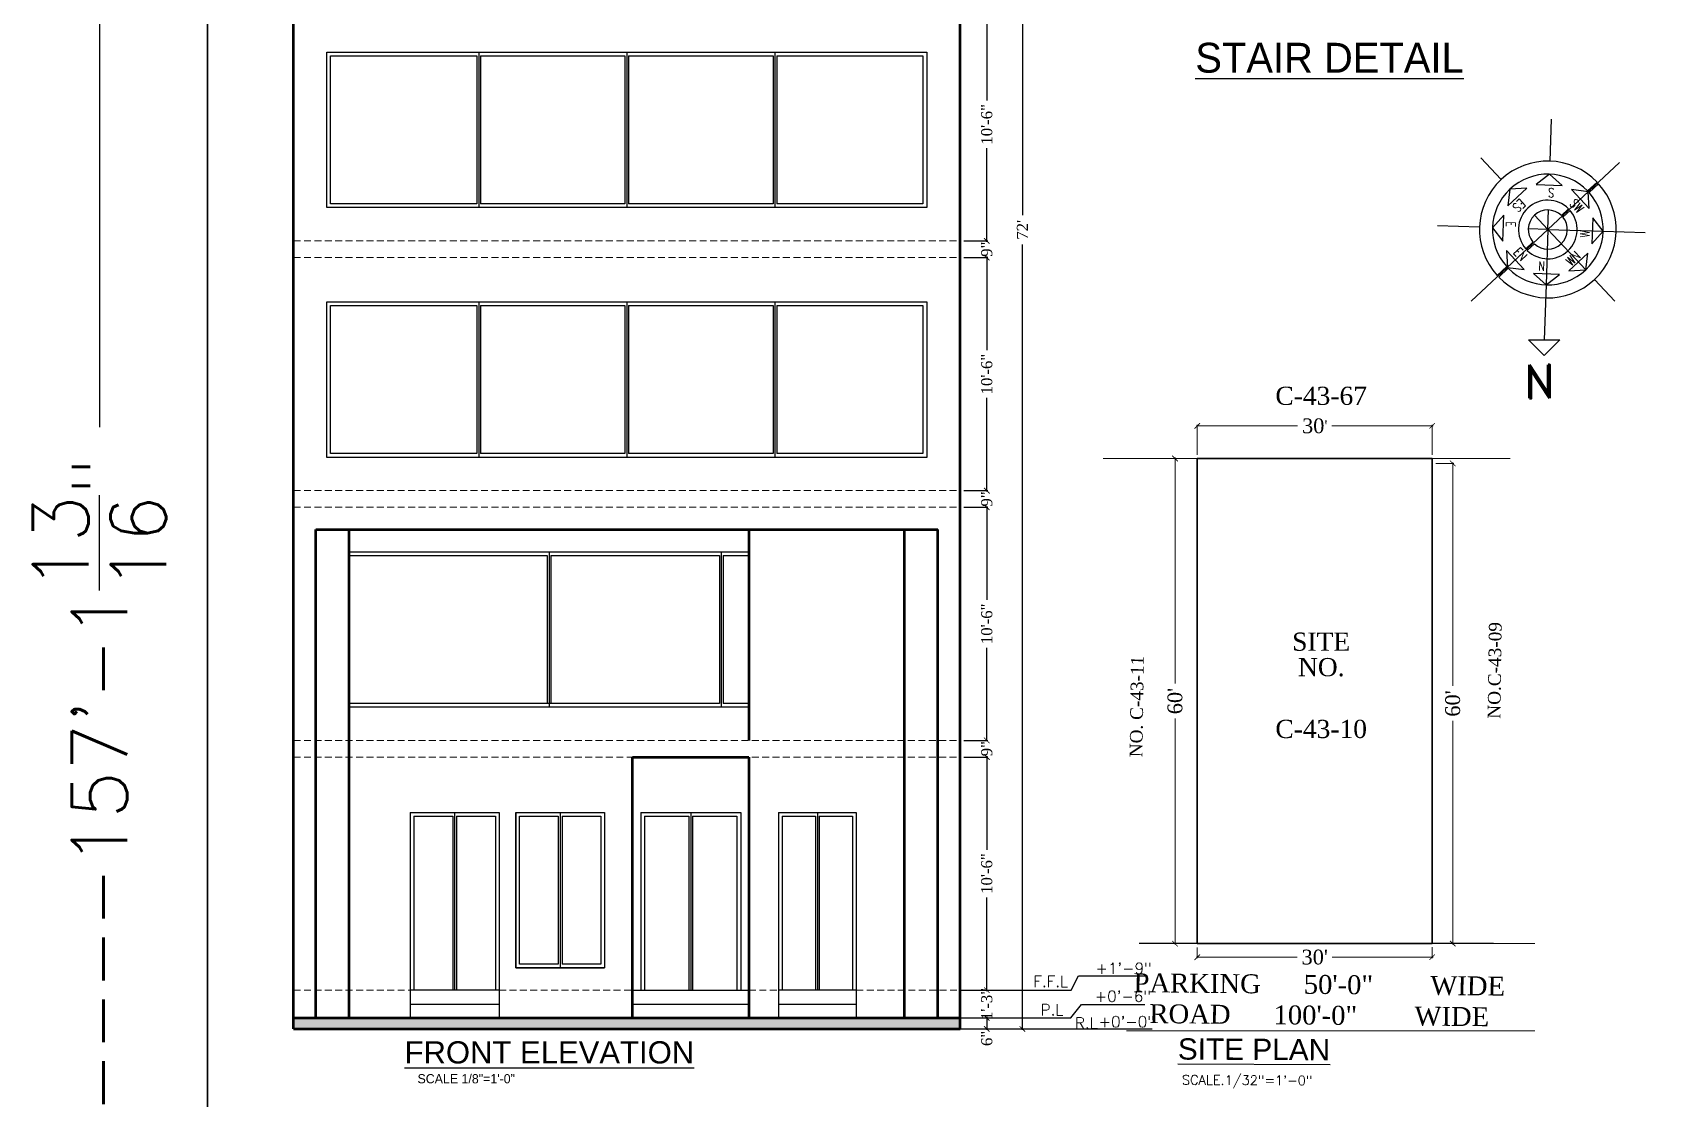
# Model space of a CAD drawing. Header units: inches. Extents: x 137014 to 144844, y -150241 to -148176.
# Drawn here: x 142011 to 142898, y -149339 to -148763 of the extents above; entities that cross this region are included whole.
import ezdxf
from ezdxf.enums import TextEntityAlignment as Align

# ---------------------------------------------------------------- set-up
doc = ezdxf.new("R2010")
doc.units = ezdxf.units.IN
doc.header["$LTSCALE"] = 15
doc.header["$MEASUREMENT"] = 0
doc.header["$PDMODE"] = 2
doc.linetypes.add('HIDDEN', pattern=[0.375, 0.25, -0.125])
doc.layers.get('0').update_dxf_attribs({"linetype": 'CONTINUOUS'})
doc.layers.get('Defpoints').update_dxf_attribs({"linetype": 'CONTINUOUS'})
for name, color, linetype in [('DIM', 255, 'CONTINUOUS'), ('DIM2', 8, 'CONTINUOUS'), ('dimenion', 8, 'CONTINUOUS'), ('DM', 8, 'CONTINUOUS'), ('door', 74, 'CONTINUOUS'), ('doors', 34, 'CONTINUOUS'), ('HACH', 8, 'CONTINUOUS'), ('HATCH', 252, 'CONTINUOUS'), ('TEXT', 2, 'CONTINUOUS'), ('WIN', 4, 'CONTINUOUS'), ('window 1', 161, 'CONTINUOUS')]:
    doc.layers.add(name, color=color, linetype=linetype)
for name, color, linetype, lineweight in [('DIMENSION', 251, 'CONTINUOUS', 15), ('DOTTED', 255, 'HIDDEN', 5), ('tex2', 2, 'CONTINUOUS', 0), ('WALL', 1, 'CONTINUOUS', 30), ('WALLS', 1, 'CONTINUOUS', 50)]:
    doc.layers.add(name, color=color, linetype=linetype, lineweight=lineweight)
doc.styles.add('AR', font='arial.ttf', dxfattribs={"width": 0.7})
doc.styles.add('ROMANS', font='romans.shx')
doc.styles.add('ROMANT', font='romant.shx', dxfattribs={"height": 6})
doc.styles.add('ROMANTIC', font='rom_____.pfb')
doc.styles.add('SIZE', font='comic.ttf', dxfattribs={"height": 6})
doc.styles.get("Standard").update_dxf_attribs({"font": 'romand.shx', "height": 8})
doc.styles.add('times', font='times.ttf', dxfattribs={"height": 6})
doc.dimstyles.new('AHSAN', dxfattribs={"dimtxt": 8, "dimasz": 2, "dimexe": 0, "dimexo": 0, "dimgap": 0, "dimtad": 0, "dimdec": 4, "dimzin": 0, "dimdsep": 46, "dimlunit": 4, "dimtxsty": 'ROMANS', "dimblk1": 'OBLIQUE', "dimblk2": 'OBLIQUE', "dimsah": 1, "dimcen": 0, "dimdle": 2, "dimclrd": 256, "dimclre": 256, "dimclrt": 5, "dimadec": 0, "dimazin": 0, "dimtfac": 1, "dimtdec": 4, "dimtofl": 0, "dimtmove": 1, "dimatfit": 3, "dimldrblk": 'OBLIQUE', "dimfxl": 12, "dimfxlon": 1, "dimtolj": 1, "dimtzin": 0, "dimarcsym": 0})
doc.dimstyles.new('NAUMAN', dxfattribs={"dimtxt": 7, "dimasz": 3, "dimexe": 0.5, "dimexo": 2, "dimgap": 3, "dimtad": 0, "dimdec": 1, "dimzin": 0, "dimdsep": 46, "dimlunit": 4, "dimtxsty": 'times', "dimblk1": 'ARCHTICK', "dimblk2": 'ARCHTICK', "dimsah": 1, "dimcen": 0, "dimdle": 0.5, "dimclrd": 256, "dimclre": 256, "dimclrt": 2, "dimadec": 0, "dimazin": 0, "dimtfac": 1, "dimtdec": 1, "dimtix": 1, "dimtofl": 0, "dimtmove": 1, "dimatfit": 3, "dimldrblk": 'ARCHTICK', "dimfxl": 4, "dimtolj": 1, "dimtzin": 0, "dimarcsym": 0})
doc.dimstyles.get("Standard").update_dxf_attribs({"dimtxt": 8, "dimasz": 3, "dimexe": 0, "dimexo": 6, "dimgap": 2, "dimtad": 0, "dimdec": 1, "dimzin": 0, "dimdsep": 46, "dimlunit": 4, "dimtxsty": 'ROMANS', "dimblk1": 'OBLIQUE', "dimblk2": 'OBLIQUE', "dimsah": 1, "dimcen": 0, "dimclrt": 256, "dimadec": 0, "dimazin": 0, "dimtm": 1e-09, "dimtfac": 1, "dimtdec": 1, "dimtofl": 0, "dimtmove": 1, "dimatfit": 0, "dimldrblk": 'OBLIQUE', "dimfxl": 12, "dimtolj": 1, "dimtzin": 0, "dimarcsym": 0})

# ---------------------------------------------------------------- blocks, each defined once
blk = doc.blocks.new('_ARCHTICK')
at = {"color": 0, "linetype": 'ByBlock', "const_width": 0.15}
blk.add_lwpolyline([(-0.5, -0.5), (0.5, 0.5)], dxfattribs=at)
blk = doc.blocks.new('_OBLIQUE')
at = {"color": 0, "linetype": 'ByBlock'}
blk.add_line((-0.5, -0.5), (0.5, 0.5), dxfattribs=at)
blk = doc.blocks.new('*D76')
at = {"layer": 'Defpoints', "color": 0, "transparency": 16777216}
for p in [(137988.51, -141081.9), (138024.29, -141094.98), (138005.96, -141107.48)]:
    blk.add_point(p, dxfattribs=at)
at = {"layer": 'DIM', "color": 0, "lineweight": -2, "transparency": 16777216}
for p, q in [((137992.64, -141079.08), (138010.15, -141067.14)), ((138006.85, -141069.39), (138012, -141076.95)), ((138010.09, -141104.67), (138027.6, -141092.73)), ((138024.29, -141094.98), (138019.14, -141087.42))]:
    blk.add_line(p, q, dxfattribs=at)
at = {"layer": 'DIM', "color": 0, "lineweight": -2, "transparency": 16777216, "xscale": 3, "yscale": 3, "zscale": 3}
for name, p, rotation in [('_ARCHTICK', (138006.85, -141069.39), 124.286876977573), ('_OBLIQUE', (138024.29, -141094.98), 304.286876977573)]:
    blk.add_blockref(name, p, dxfattribs=dict(at, rotation=rotation))
at = {"layer": 'DIM', "transparency": 16777216, "insert": (138015.57, -141082.19), "char_height": 8, "attachment_point": 5, "rotation": 304.28688, "style": 'ROMANS'}
blk.add_mtext('\\A1;6"', dxfattribs=at)
blk = doc.blocks.new('*D77')
at = {"layer": 'Defpoints', "color": 0, "transparency": 16777216}
for p in [(137912.71, -141081.9), (137931.74, -141081.9), (137931.74, -141120.6)]:
    blk.add_point(p, dxfattribs=at)
at = {"layer": 'DIM', "color": 0, "lineweight": -2, "transparency": 16777216}
for p, q in [((137926.74, -141081.9), (137908.71, -141081.9)), ((137912.71, -141081.9), (137912.71, -141091.87)), ((137912.71, -141120.6), (137912.71, -141110.63)), ((137926.74, -141120.6), (137908.71, -141120.6))]:
    blk.add_line(p, q, dxfattribs=at)
at = {"layer": 'DIM', "color": 0, "lineweight": -2, "transparency": 16777216, "xscale": 3, "yscale": 3, "zscale": 3}
for name, p, rotation in [('_OBLIQUE', (137912.71, -141081.9), 90), ('_ARCHTICK', (137912.71, -141120.6), 270)]:
    blk.add_blockref(name, p, dxfattribs=dict(at, rotation=rotation))
at = {"layer": 'DIM', "transparency": 16777216, "insert": (137912.71, -141101.25), "char_height": 8, "attachment_point": 5, "rotation": 90, "style": 'ROMANS'}
blk.add_mtext('\\A1;7.5', dxfattribs=at)
blk = doc.blocks.new('*D78')
at = {"layer": 'Defpoints', "color": 0, "transparency": 16777216}
for p in [(138045.28, -141025.77), (137988.51, -141043.19), (138045.28, -141043.19)]:
    blk.add_point(p, dxfattribs=at)
at = {"layer": 'DIM', "color": 0, "lineweight": -2, "transparency": 16777216}
for p, q in [((137988.51, -141038.19), (137988.51, -141021.77)), ((138045.28, -141038.19), (138045.28, -141021.77)), ((137988.51, -141025.77), (138001.42, -141025.77)), ((138045.28, -141025.77), (138032.37, -141025.77))]:
    blk.add_line(p, q, dxfattribs=at)
at = {"layer": 'DIM', "color": 0, "lineweight": -2, "transparency": 16777216, "xscale": 3, "yscale": 3, "zscale": 3, "rotation": 180}
blk.add_blockref('_ARCHTICK', (137988.51, -141025.77), dxfattribs=at)
at = {"layer": 'DIM', "color": 0, "lineweight": -2, "transparency": 16777216, "xscale": 3, "yscale": 3, "zscale": 3}
blk.add_blockref('_OBLIQUE', (138045.28, -141025.77), dxfattribs=at)
at = {"layer": 'DIM', "transparency": 16777216, "insert": (138016.9, -141025.77), "char_height": 8, "attachment_point": 5, "style": 'ROMANS'}
blk.add_mtext('\\A1;10.5"', dxfattribs=at)
blk = doc.blocks.new('*D209')
at = {"layer": 'Defpoints', "color": 0, "ltscale": 5, "transparency": 16777216}
for p in [(138061.83, -141333.18), (138061.83, -141592.75), (138072.95, -141592.75)]:
    blk.add_point(p, dxfattribs=at)
at = {"layer": 'HATCH', "lineweight": -2, "ltscale": 5, "transparency": 16777216}
for p, q in [((138063.83, -141333.18), (138073.45, -141333.18)), ((138072.95, -141332.68), (138072.95, -141453.5)), ((138072.95, -141593.25), (138072.95, -141472.43)), ((138063.83, -141592.75), (138073.45, -141592.75))]:
    blk.add_line(p, q, dxfattribs=at)
at = {"layer": 'HATCH', "lineweight": -2, "ltscale": 5, "transparency": 16777216, "xscale": 3, "yscale": 3, "zscale": 3}
for p, rotation in [((138072.95, -141333.18), 90), ((138072.95, -141592.75), 270)]:
    blk.add_blockref('_ARCHTICK', p, dxfattribs=dict(at, rotation=rotation))
at = {"layer": 'HATCH', "color": 2, "ltscale": 5, "transparency": 16777216, "insert": (138072.95, -141462.96), "char_height": 6, "attachment_point": 5, "rotation": 90, "style": 'times'}
blk.add_mtext("\\A1;{\\H1.333x;60'}", dxfattribs=at)
blk = doc.blocks.new('*D210')
at = {"layer": 'Defpoints', "color": 0, "ltscale": 5, "transparency": 16777216}
for p in [(137934.94, -141592.79), (138061.83, -141592.75), (137934.94, -141600.11)]:
    blk.add_point(p, dxfattribs=at)
at = {"layer": 'HATCH', "lineweight": -2, "ltscale": 5, "transparency": 16777216}
for p, q in [((137934.94, -141594.79), (137934.94, -141600.61)), ((138061.83, -141594.75), (138061.83, -141600.57)), ((137934.44, -141600.11), (137988.91, -141600.09)), ((138062.33, -141600.07), (138007.87, -141600.09))]:
    blk.add_line(p, q, dxfattribs=at)
at = {"layer": 'HATCH', "lineweight": -2, "ltscale": 5, "transparency": 16777216, "xscale": 3, "yscale": 3, "zscale": 3}
for p, rotation in [((137934.94, -141600.11), 180.017741368843), ((138061.83, -141600.07), 0.01774136884298727)]:
    blk.add_blockref('_ARCHTICK', p, dxfattribs=dict(at, rotation=rotation))
at = {"layer": 'HATCH', "color": 2, "ltscale": 5, "transparency": 16777216, "insert": (137998.39, -141600.09), "char_height": 6, "attachment_point": 5, "rotation": 0.01774, "style": 'times'}
blk.add_mtext("\\A1;{\\H1.333x;30'}", dxfattribs=at)
blk = doc.blocks.new('*D211')
at = {"layer": 'Defpoints', "color": 0, "ltscale": 5, "transparency": 16777216}
for p in [(137934.94, -141312.92), (137934.94, -141330.52), (138061.83, -141330.52)]:
    blk.add_point(p, dxfattribs=at)
at = {"layer": 'HATCH', "lineweight": -2, "ltscale": 5, "transparency": 16777216}
for p, q in [((137934.44, -141312.92), (137989.11, -141312.92)), ((137934.94, -141328.52), (137934.94, -141312.42)), ((138062.33, -141312.92), (138007.66, -141312.92)), ((138061.83, -141328.52), (138061.83, -141312.42))]:
    blk.add_line(p, q, dxfattribs=at)
at = {"layer": 'HATCH', "lineweight": -2, "ltscale": 5, "transparency": 16777216, "xscale": 3, "yscale": 3, "zscale": 3, "rotation": 180}
blk.add_blockref('_ARCHTICK', (137934.94, -141312.92), dxfattribs=at)
at = {"layer": 'HATCH', "lineweight": -2, "ltscale": 5, "transparency": 16777216, "xscale": 3, "yscale": 3, "zscale": 3}
blk.add_blockref('_ARCHTICK', (138061.83, -141312.92), dxfattribs=at)
at = {"layer": 'HATCH', "color": 2, "ltscale": 5, "transparency": 16777216, "insert": (137998.39, -141312.92), "char_height": 6, "attachment_point": 5, "style": 'times'}
blk.add_mtext("\\A1;{\\H1.333x;30}'", dxfattribs=at)
blk = doc.blocks.new('*D212')
at = {"layer": 'Defpoints', "color": 0, "ltscale": 5, "transparency": 16777216}
for p in [(137934.94, -141330.52), (137922.93, -141592.79), (137934.94, -141592.79)]:
    blk.add_point(p, dxfattribs=at)
at = {"layer": 'HATCH', "lineweight": -2, "ltscale": 5, "transparency": 16777216}
for p, q in [((137932.94, -141330.52), (137922.43, -141330.52)), ((137922.93, -141330.02), (137922.93, -141452.19)), ((137922.93, -141593.29), (137922.93, -141471.12)), ((137932.94, -141592.79), (137922.43, -141592.79))]:
    blk.add_line(p, q, dxfattribs=at)
at = {"layer": 'HATCH', "lineweight": -2, "ltscale": 5, "transparency": 16777216, "xscale": 3, "yscale": 3, "zscale": 3}
for p, rotation in [((137922.93, -141330.52), 90), ((137922.93, -141592.79), 270)]:
    blk.add_blockref('_ARCHTICK', p, dxfattribs=dict(at, rotation=rotation))
at = {"layer": 'HATCH', "color": 2, "ltscale": 5, "transparency": 16777216, "insert": (137922.93, -141461.65), "char_height": 6, "attachment_point": 5, "rotation": 90, "style": 'times'}
blk.add_mtext("\\A1;{\\H1.333x;60'}", dxfattribs=at)
blk = doc.blocks.new('*D1249')
at = {"layer": 'Defpoints', "color": 0, "ltscale": 5, "transparency": 16777216}
for p in [(142512.04, -148749.94), (142512.04, -148875.94), (142526.51, -148875.94)]:
    blk.add_point(p, dxfattribs=at)
at = {"layer": 'DIM2', "lineweight": -2, "ltscale": 5, "transparency": 16777216}
for p, q in [((142514.04, -148749.94), (142527.01, -148749.94)), ((142526.51, -148749.44), (142526.51, -148800.02)), ((142526.51, -148876.44), (142526.51, -148825.85)), ((142514.04, -148875.94), (142527.01, -148875.94))]:
    blk.add_line(p, q, dxfattribs=at)
at = {"layer": 'DIM2', "lineweight": -2, "ltscale": 5, "transparency": 16777216, "xscale": 3, "yscale": 3, "zscale": 3}
for p, rotation in [((142526.51, -148749.94), 90), ((142526.51, -148875.94), 270)]:
    blk.add_blockref('_ARCHTICK', p, dxfattribs=dict(at, rotation=rotation))
at = {"layer": 'DIM2', "color": 2, "ltscale": 5, "transparency": 16777216, "insert": (142526.51, -148812.94), "char_height": 6, "attachment_point": 5, "rotation": 90, "style": 'times'}
blk.add_mtext('\\A1;10\'-6"', dxfattribs=at)
blk = doc.blocks.new('*D1250')
at = {"layer": 'Defpoints', "color": 0, "ltscale": 5, "transparency": 16777216}
for p in [(142512.04, -148875.94), (142512.04, -148884.94), (142526.51, -148884.94)]:
    blk.add_point(p, dxfattribs=at)
at = {"layer": 'DIM2', "lineweight": -2, "ltscale": 5, "transparency": 16777216}
for p, q in [((142514.04, -148875.94), (142527.01, -148875.94)), ((142526.51, -148875.94), (142526.51, -148872.94)), ((142514.04, -148884.94), (142527.01, -148884.94)), ((142526.51, -148884.94), (142526.51, -148887.94))]:
    blk.add_line(p, q, dxfattribs=at)
at = {"layer": 'DIM2', "lineweight": -2, "ltscale": 5, "transparency": 16777216, "xscale": 3, "yscale": 3, "zscale": 3}
for p, rotation in [((142526.51, -148875.94), 270), ((142526.51, -148884.94), 90)]:
    blk.add_blockref('_ARCHTICK', p, dxfattribs=dict(at, rotation=rotation))
at = {"layer": 'DIM2', "color": 2, "ltscale": 5, "transparency": 16777216, "insert": (142526.51, -148880.44), "char_height": 6, "attachment_point": 5, "rotation": 90, "style": 'times'}
blk.add_mtext('\\A1;9"', dxfattribs=at)
blk = doc.blocks.new('*D1251')
at = {"layer": 'Defpoints', "color": 0, "ltscale": 5, "transparency": 16777216}
for p in [(142512.04, -148884.94), (142512.04, -149010.94), (142526.51, -149010.94)]:
    blk.add_point(p, dxfattribs=at)
at = {"layer": 'DIM2', "lineweight": -2, "ltscale": 5, "transparency": 16777216}
for p, q in [((142514.04, -148884.94), (142527.01, -148884.94)), ((142526.51, -148884.44), (142526.51, -148935.02)), ((142526.51, -149011.44), (142526.51, -148960.85)), ((142514.04, -149010.94), (142527.01, -149010.94))]:
    blk.add_line(p, q, dxfattribs=at)
at = {"layer": 'DIM2', "lineweight": -2, "ltscale": 5, "transparency": 16777216, "xscale": 3, "yscale": 3, "zscale": 3}
for p, rotation in [((142526.51, -148884.94), 90), ((142526.51, -149010.94), 270)]:
    blk.add_blockref('_ARCHTICK', p, dxfattribs=dict(at, rotation=rotation))
at = {"layer": 'DIM2', "color": 2, "ltscale": 5, "transparency": 16777216, "insert": (142526.51, -148947.94), "char_height": 6, "attachment_point": 5, "rotation": 90, "style": 'times'}
blk.add_mtext('\\A1;10\'-6"', dxfattribs=at)
blk = doc.blocks.new('*D1252')
at = {"layer": 'Defpoints', "color": 0, "ltscale": 5, "transparency": 16777216}
for p in [(142512.04, -149010.94), (142512.04, -149019.94), (142526.51, -149019.94)]:
    blk.add_point(p, dxfattribs=at)
at = {"layer": 'DIM2', "lineweight": -2, "ltscale": 5, "transparency": 16777216}
for p, q in [((142514.04, -149010.94), (142527.01, -149010.94)), ((142526.51, -149010.94), (142526.51, -149007.94)), ((142514.04, -149019.94), (142527.01, -149019.94)), ((142526.51, -149019.94), (142526.51, -149022.94))]:
    blk.add_line(p, q, dxfattribs=at)
at = {"layer": 'DIM2', "lineweight": -2, "ltscale": 5, "transparency": 16777216, "xscale": 3, "yscale": 3, "zscale": 3}
for p, rotation in [((142526.51, -149010.94), 270), ((142526.51, -149019.94), 90)]:
    blk.add_blockref('_ARCHTICK', p, dxfattribs=dict(at, rotation=rotation))
at = {"layer": 'DIM2', "color": 2, "ltscale": 5, "transparency": 16777216, "insert": (142526.51, -149015.44), "char_height": 6, "attachment_point": 5, "rotation": 90, "style": 'times'}
blk.add_mtext('\\A1;9"', dxfattribs=at)
blk = doc.blocks.new('*D1253')
at = {"layer": 'Defpoints', "color": 0, "ltscale": 5, "transparency": 16777216}
for p in [(142512.04, -149019.94), (142512.04, -149145.94), (142526.51, -149145.94)]:
    blk.add_point(p, dxfattribs=at)
at = {"layer": 'DIM2', "lineweight": -2, "ltscale": 5, "transparency": 16777216}
for p, q in [((142514.04, -149019.94), (142527.01, -149019.94)), ((142526.51, -149019.44), (142526.51, -149070.02)), ((142526.51, -149146.44), (142526.51, -149095.85)), ((142514.04, -149145.94), (142527.01, -149145.94))]:
    blk.add_line(p, q, dxfattribs=at)
at = {"layer": 'DIM2', "lineweight": -2, "ltscale": 5, "transparency": 16777216, "xscale": 3, "yscale": 3, "zscale": 3}
for p, rotation in [((142526.51, -149019.94), 90), ((142526.51, -149145.94), 270)]:
    blk.add_blockref('_ARCHTICK', p, dxfattribs=dict(at, rotation=rotation))
at = {"layer": 'DIM2', "color": 2, "ltscale": 5, "transparency": 16777216, "insert": (142526.51, -149082.94), "char_height": 6, "attachment_point": 5, "rotation": 90, "style": 'times'}
blk.add_mtext('\\A1;10\'-6"', dxfattribs=at)
blk = doc.blocks.new('*D1254')
at = {"layer": 'Defpoints', "color": 0, "ltscale": 5, "transparency": 16777216}
for p in [(142512.04, -149145.94), (142512.04, -149154.94), (142526.51, -149154.94)]:
    blk.add_point(p, dxfattribs=at)
at = {"layer": 'DIM2', "lineweight": -2, "ltscale": 5, "transparency": 16777216}
for p, q in [((142526.51, -149145.94), (142526.51, -149142.94)), ((142514.04, -149145.94), (142527.01, -149145.94)), ((142514.04, -149154.94), (142527.01, -149154.94)), ((142526.51, -149154.94), (142526.51, -149157.94))]:
    blk.add_line(p, q, dxfattribs=at)
at = {"layer": 'DIM2', "lineweight": -2, "ltscale": 5, "transparency": 16777216, "xscale": 3, "yscale": 3, "zscale": 3}
for p, rotation in [((142526.51, -149145.94), 270), ((142526.51, -149154.94), 90)]:
    blk.add_blockref('_ARCHTICK', p, dxfattribs=dict(at, rotation=rotation))
at = {"layer": 'DIM2', "color": 2, "ltscale": 5, "transparency": 16777216, "insert": (142526.51, -149150.44), "char_height": 6, "attachment_point": 5, "rotation": 90, "style": 'times'}
blk.add_mtext('\\A1;9"', dxfattribs=at)
blk = doc.blocks.new('*D1255')
at = {"layer": 'Defpoints', "color": 0, "ltscale": 5, "transparency": 16777216}
for p in [(142512.04, -149154.94), (142512.04, -149280.94), (142526.51, -149280.94)]:
    blk.add_point(p, dxfattribs=at)
at = {"layer": 'DIM2', "lineweight": -2, "ltscale": 5, "transparency": 16777216}
for p, q in [((142514.04, -149154.94), (142527.01, -149154.94)), ((142526.51, -149154.44), (142526.51, -149205.02)), ((142526.51, -149281.44), (142526.51, -149230.85)), ((142514.04, -149280.94), (142527.01, -149280.94))]:
    blk.add_line(p, q, dxfattribs=at)
at = {"layer": 'DIM2', "lineweight": -2, "ltscale": 5, "transparency": 16777216, "xscale": 3, "yscale": 3, "zscale": 3}
for p, rotation in [((142526.51, -149154.94), 90), ((142526.51, -149280.94), 270)]:
    blk.add_blockref('_ARCHTICK', p, dxfattribs=dict(at, rotation=rotation))
at = {"layer": 'DIM2', "color": 2, "ltscale": 5, "transparency": 16777216, "insert": (142526.51, -149217.94), "char_height": 6, "attachment_point": 5, "rotation": 90, "style": 'times'}
blk.add_mtext('\\A1;10\'-6"', dxfattribs=at)
blk = doc.blocks.new('*D1256')
at = {"layer": 'Defpoints', "color": 0, "ltscale": 5, "transparency": 16777216}
for p in [(142512.04, -149280.94), (142512.04, -149295.94), (142526.51, -149295.94)]:
    blk.add_point(p, dxfattribs=at)
at = {"layer": 'DIM2', "lineweight": -2, "ltscale": 5, "transparency": 16777216}
for p, q in [((142526.51, -149280.94), (142526.51, -149277.94)), ((142514.04, -149280.94), (142527.01, -149280.94)), ((142514.04, -149295.94), (142527.01, -149295.94)), ((142526.51, -149295.94), (142526.51, -149298.94))]:
    blk.add_line(p, q, dxfattribs=at)
at = {"layer": 'DIM2', "lineweight": -2, "ltscale": 5, "transparency": 16777216, "xscale": 3, "yscale": 3, "zscale": 3}
for p, rotation in [((142526.51, -149280.94), 270), ((142526.51, -149295.94), 90)]:
    blk.add_blockref('_ARCHTICK', p, dxfattribs=dict(at, rotation=rotation))
at = {"layer": 'DIM2', "color": 2, "ltscale": 5, "transparency": 16777216, "insert": (142526.51, -149288.44), "char_height": 6, "attachment_point": 5, "rotation": 90, "style": 'times'}
blk.add_mtext('\\A1;1\'-3"', dxfattribs=at)
blk = doc.blocks.new('*D1257')
at = {"layer": 'Defpoints', "color": 0, "ltscale": 5, "transparency": 16777216}
for p in [(142512.04, -149295.94), (142512.04, -149301.94), (142526.51, -149301.94)]:
    blk.add_point(p, dxfattribs=at)
at = {"layer": 'DIM2', "lineweight": -2, "ltscale": 5, "transparency": 16777216}
for p, q in [((142514.04, -149295.94), (142527.01, -149295.94)), ((142526.51, -149295.44), (142526.51, -149302.44)), ((142514.04, -149301.94), (142527.01, -149301.94))]:
    blk.add_line(p, q, dxfattribs=at)
at = {"layer": 'DIM2', "lineweight": -2, "ltscale": 5, "transparency": 16777216, "xscale": 3, "yscale": 3, "zscale": 3}
for p, rotation in [((142526.51, -149295.94), 90), ((142526.51, -149301.94), 270)]:
    blk.add_blockref('_ARCHTICK', p, dxfattribs=dict(at, rotation=rotation))
at = {"layer": 'DIM2', "color": 2, "ltscale": 5, "transparency": 16777216, "insert": (142526.51, -149307.04), "char_height": 6, "attachment_point": 5, "rotation": 90, "style": 'times'}
blk.add_mtext('\\A1;6"', dxfattribs=at)
blk = doc.blocks.new('*D1258')
at = {"layer": 'Defpoints', "color": 0, "ltscale": 5, "transparency": 16777216}
for p in [(142512.04, -148437.94), (142545.74, -148437.94), (142512.04, -149301.94)]:
    blk.add_point(p, dxfattribs=at)
at = {"layer": 'DIM2', "lineweight": -2, "ltscale": 5, "transparency": 16777216}
for p, q in [((142514.04, -148437.94), (142546.24, -148437.94)), ((142545.74, -148437.44), (142545.74, -148862.06)), ((142545.74, -149302.44), (142545.74, -148877.81)), ((142514.04, -149301.94), (142546.24, -149301.94))]:
    blk.add_line(p, q, dxfattribs=at)
at = {"layer": 'DIM2', "lineweight": -2, "ltscale": 5, "transparency": 16777216, "xscale": 3, "yscale": 3, "zscale": 3}
for p, rotation in [((142545.74, -148437.94), 90), ((142545.74, -149301.94), 270)]:
    blk.add_blockref('_ARCHTICK', p, dxfattribs=dict(at, rotation=rotation))
at = {"layer": 'DIM2', "color": 2, "ltscale": 5, "transparency": 16777216, "insert": (142545.74, -148869.94), "char_height": 6, "attachment_point": 5, "rotation": 90, "style": 'times'}
blk.add_mtext("\\A1;72'", dxfattribs=at)
blk = doc.blocks.new('*D1338')
at = {"layer": 'Defpoints', "color": 0, "ltscale": 5, "transparency": 16777216}
for p in [(142105.51, -148298.09), (142047.17, -150183.88), (142105.51, -150183.88)]:
    blk.add_point(p, dxfattribs=at)
at = {"layer": 'HACH', "lineweight": -2, "ltscale": 5, "transparency": 16777216}
for p, q in [((142047.17, -148296.09), (142047.17, -148976.7)), ((142059.17, -148298.09), (142047.17, -148298.09)), ((142047.17, -150185.88), (142047.17, -149505.27)), ((142059.17, -150183.88), (142047.17, -150183.88))]:
    blk.add_line(p, q, dxfattribs=at)
at = {"layer": 'HACH', "lineweight": -2, "ltscale": 5, "transparency": 16777216, "xscale": 2, "yscale": 2, "zscale": 2}
for p, rotation in [((142047.17, -148298.09), 90), ((142047.17, -150183.88), 270)]:
    blk.add_blockref('_OBLIQUE', p, dxfattribs=dict(at, rotation=rotation))
at = {"layer": 'HACH', "color": 5, "ltscale": 5, "transparency": 16777216, "insert": (142047.17, -149240.98), "char_height": 30, "attachment_point": 5, "rotation": 90, "style": 'ROMANS'}
blk.add_mtext('\\A1;19.644----157\'-1{\\H1.000000x;\\S13/16;}"', dxfattribs=at)
blk = doc.blocks.new('EGV43')
at = {"const_width": 1.94}
for points in [[(138103.98, -141027.94, 1), (138105.58, -141026.85, 1)], [(138082.3, -141041.66, 1), (138083.89, -141040.57, 1)], [(137998.51, -141052.87, 1), (138000.45, -141052.87, 1)], [(138056.71, -141059.11, 1), (138058.31, -141058.02, 1)], [(138035, -141072.68, 1), (138036.6, -141071.59, 1)], [(137941.74, -141091.57, 1), (137943.68, -141091.57, 1)], [(138005.54, -141094, 1), (138007.14, -141092.91, 1)], [(137979.96, -141111.44, 1), (137981.56, -141110.35, 1)], [(137954.37, -141128.89, 1), (137955.97, -141127.79, 1)], [(137928.79, -141146.33, 1), (137930.39, -141145.24, 1)], [(137903.2, -141163.77, 1), (137904.8, -141162.68, 1)]]:
    blk.add_lwpolyline(points, format="xyb", close=True, dxfattribs=at)
at = {"layer": 'WALL', "color": 3, "linetype": 'Continuous'}
for p, q in [((138045.28, -141004.48), (138095.78, -141004.48)), ((138045.28, -141043.19), (138045.28, -141004.48)), ((137969.8, -141019.97), (137909.81, -141019.97)), ((137969.8, -141072.22), (137969.8, -141019.97)), ((138115.05, -141033.1), (137900.15, -141179.62)), ((137927.23, -141045.13), (137909.81, -141045.13)), ((137940.52, -141082.69), (137927.23, -141045.13)), ((137988.51, -141081.9), (137988.51, -141043.19)), ((137988.51, -141043.19), (138045.28, -141043.19)), ((137931.74, -141120.6), (137931.74, -141081.9)), ((137931.74, -141081.9), (137988.51, -141081.9)), ((138055.26, -141084.06), (138076.25, -141108.99)), ((138076.25, -141108.99), (138093.67, -141108.99)), ((137876.57, -141120.6), (137931.74, -141120.6)), ((137878.23, -141120.05), (137878.23, -141144.53)), ((137983, -141117.61), (138020.12, -141145.76)), ((138020.12, -141145.76), (138049.15, -141145.76))]:
    blk.add_line(p, q, dxfattribs=at)
at = {"layer": 'WALL'}
blk.add_line((138110.69, -141026.7), (137895.79, -141173.22), dxfattribs=at)
at = {"layer": 'WALL', "color": 3, "linetype": 'Continuous'}
for points in [[(138088.65, -140991.9), (138104.13, -141013.19), (138098.32, -141022.87), (138115.74, -141013.19), (138109.94, -141022.87), (138123.48, -141042.22)], [(137871.03, -141137.46), (137886.51, -141158.75), (137880.7, -141168.42), (137898.12, -141158.75), (137892.31, -141168.42), (137905.86, -141187.78)]]:
    blk.add_lwpolyline(points, dxfattribs=at)
for centre in [(137942.05, -141089.61), (137980.76, -141110.9)]:
    blk.add_circle(centre, 7.08, dxfattribs=at)
for points in [[(137972.38, -141072.22), (137967.22, -141072.22), (137969.8, -141087.7)], [(138053.28, -141085.73), (138057.23, -141082.4), (138045.28, -141072.22)]]:
    blk.add_solid(points, dxfattribs=at)
at = {"layer": 'WIN'}
for p, q in [((138052.38, -141010.29), (138052.38, -141066.46)), ((138100, -141010.29), (138052.38, -141010.29)), ((137995.61, -141049), (137995.61, -141105.17)), ((138077.99, -141049), (137995.61, -141049)), ((137938.84, -141087.7), (137938.84, -141143.87)), ((138021.22, -141087.7), (137938.84, -141087.7)), ((137964.45, -141126.41), (137882.07, -141126.41)), ((137883.72, -141125.86), (137883.72, -141152.09))]:
    blk.add_line(p, q, dxfattribs=at)
at = {"layer": 'TEXT', "linetype": 'Continuous'}
for s, height, style, p in [('3/8"%%C @ 8"C/C', 5.161, 'ROMANS', (137871.04, -141016.14)), ('1-3/8"%%C ', 5.161, 'ROMANS', (137875.74, -141049)), ('1/2"%%C @ 8"C/C', 5.161, 'ROMANS', (138101.13, -141112.31)), ('1/2"%%C @ 8"C/C', 5.161, 'ROMANS', (138053.02, -141149.63)), ('%%USTAIR DETAIL', 16.128, 'ROMANTIC', (137898.63, -141218.92))]:
    blk.add_text(s, height=height, dxfattribs=dict(at, style=style)).set_placement(p)
at = {"layer": 'DIM'}
dim = blk.add_linear_dim(base=(138045.28, -141025.77), p1=(137988.51, -141043.19), p2=(138045.28, -141043.19), text='10.5"', dimstyle='Standard', override={"dimscale": 1, "dimexe": 4, "dimexo": 5, "dimgap": 1, "dimblk": 'ARCHTICK', "dimblk1": 'ARCHTICK', "dimblk2": 'OBLIQUE', "dimcen": 0.125, "dimldrblk": 'ARCHTICK', "dimfrac": 2, "dimtzin": 1}, dxfattribs=at)
dim.commit()
dim.dimension.update_dxf_attribs({"geometry": '*D78', "text_midpoint": (138016.9, -141025.77)})
dim = blk.add_aligned_dim(p1=(137988.51, -141081.9), p2=(138005.96, -141107.48), distance=22.19, text='6"', dimstyle='Standard', override={"dimscale": 1, "dimexe": 4, "dimexo": 5, "dimgap": 1, "dimblk": 'ARCHTICK', "dimblk1": 'ARCHTICK', "dimblk2": 'OBLIQUE', "dimcen": 0.125, "dimldrblk": 'ARCHTICK', "dimfrac": 2, "dimtzin": 1}, dxfattribs=at)
dim.commit()
dim.dimension.update_dxf_attribs({"geometry": '*D76', "text_midpoint": (138015.57, -141082.19)})
dim = blk.add_linear_dim(base=(137912.71, -141081.9), p1=(137931.74, -141120.6), p2=(137931.74, -141081.9), angle=90, text='7.5', dimstyle='Standard', override={"dimscale": 1, "dimexe": 4, "dimexo": 5, "dimgap": 1, "dimblk": 'ARCHTICK', "dimblk1": 'ARCHTICK', "dimblk2": 'OBLIQUE', "dimcen": 0.125, "dimldrblk": 'ARCHTICK', "dimfrac": 2, "dimtzin": 1}, dxfattribs=at)
dim.commit()
dim.dimension.update_dxf_attribs({"geometry": '*D77', "text_midpoint": (137912.71, -141101.25)})
blk = doc.blocks.new('FBRE')
at = {"layer": 'DIMENSION', "ltscale": 3}
for p, q in [((137934.94, -141330.52), (137884.05, -141330.52)), ((138061.83, -141330.52), (138103.89, -141330.52)), ((137934.94, -141592.79), (138117.37, -141592.79)), ((137896.67, -141639.85), (138117.37, -141639.85))]:
    blk.add_line(p, q, dxfattribs=at)
at = {"layer": 'HATCH', "ltscale": 5}
for p, q in [((137934.94, -141592.79), (137903.59, -141592.79)), ((138094.9, -141592.79), (138061.83, -141592.75))]:
    blk.add_line(p, q, dxfattribs=at)
at = {"layer": 'WALL', "ltscale": 5}
for p, q in [((137934.94, -141330.52), (137934.94, -141592.79)), ((137940.44, -141330.52), (138061.9, -141330.52)), ((138061.83, -141330.52), (138061.83, -141592.75)), ((138061.83, -141592.75), (137934.94, -141592.79))]:
    blk.add_line(p, q, dxfattribs=at)
at = {"layer": 'WALL', "ltscale": 3}
for p, q in [((137934.94, -141592.79), (137934.94, -141330.52)), ((137934.94, -141330.52), (138061.83, -141330.52))]:
    blk.add_line(p, q, dxfattribs=at)
at = {"layer": 'tex2', "ltscale": 3, "char_height": 9.83, "width": 52.3185, "attachment_point": 5, "style": 'times'}
for s, insert in [('C-43-67', (138001.88, -141296.71)), ('\\A1;SITE', (138001.88, -141429.62)), ('\\A1;NO.', (138001.94, -141443.41)), ('C-43-10', (138001.88, -141476.8))]:
    blk.add_mtext(s, dxfattribs=dict(at, insert=insert))
at = {"layer": 'tex2', "ltscale": 3, "attachment_point": 5, "style": 'times'}
for s, insert, char_height, width, rotation in [('NO.C-43-09', (138095.67, -141445.08), 6.881, 64.1062, 89.22007), ('NO. C-43-11', (137902.3, -141464.62), 6.8813, 115.8155, 89.22007), ('PARKING      50\'-0"        WIDE', (138000.87, -141614.95), 10.24, 277.2, 359.46747), ('ROAD      100\'-0"        WIDE', (138000.87, -141631.58), 10.24, 277.2, 359.46747)]:
    blk.add_mtext(s, dxfattribs=dict(at, insert=insert, char_height=char_height, width=width, rotation=rotation))
at = {"layer": 'TEXT', "style": 'AR'}
blk.add_text('%%USITE PLAN', height=11.52, rotation=359.70598, dxfattribs=at).set_placement((137924.42, -141655.46))
at = {"layer": 'TEXT'}
blk.add_text('SCALE.1/32"=1\'-0"', height=5.12, rotation=359.70598, dxfattribs=at).set_placement((137926.66, -141668.99))
at = {"layer": 'HATCH', "ltscale": 5}
for p1, p2, distance, text, picture, middle in [((138061.83, -141330.52), (137934.94, -141330.52), -17.6, "{\\H1.333x;30}'", '*D211', (137998.39, -141312.92)), ((137934.94, -141330.52), (137934.94, -141592.79), -12.01, "{\\H1.333x;60'}", '*D212', (137922.93, -141461.65)), ((138061.83, -141333.18), (138061.83, -141592.75), 11.12, "{\\H1.333x;60'}", '*D209', (138072.95, -141462.96)), ((138061.83, -141592.75), (137934.94, -141592.79), 7.32, "{\\H1.333x;30'}", '*D210', (137998.39, -141600.09))]:
    dim = blk.add_aligned_dim(p1=p1, p2=p2, distance=distance, text=text, dimstyle='NAUMAN', dxfattribs=at)
    dim.commit()
    dim.dimension.update_dxf_attribs({"geometry": picture, "text_midpoint": middle})

msp = doc.modelspace()

# ---------------------------------------------------------------- hatches: boundary and pattern name
at = {"layer": 'HATCH', "ltscale": 5}
h = msp.add_hatch(color=256, dxfattribs=at)
h.dxf.hatch_style = 1
h.paths.add_polyline_path([(142512.03884, -149295.93714), (142152.03884, -149295.93714), (142152.03884, -149301.93714), (142512.03884, -149301.93714)])

# ---------------------------------------------------------------- linework, layer by layer
at = {"layer": 'dimenion', "ltscale": 5}
for p, q in [((142572.17482, -149280.93714), (142575.97817, -149273.1861)), ((142575.97817, -149273.1861), (142613.26673, -149273.1861)), ((142571.88397, -149295.93714), (142577.69728, -149288.70093)), ((142577.69728, -149288.70093), (142611.7942, -149288.70093))]:
    msp.add_line(p, q, dxfattribs=at)
at = {"layer": 'DM'}
for p, q in [((142512.03884, -149280.93714), (142572.17482, -149280.93714)), ((142512.03884, -149295.93714), (142571.88397, -149295.93714)), ((142512.03884, -149301.93714), (142615.7726, -149301.93714))]:
    msp.add_line(p, q, dxfattribs=at)
at = {"layer": 'door', "ltscale": 5}
for p, q in [((142215.03884, -149184.93714), (142263.03884, -149184.93714)), ((142215.03884, -149184.93714), (142215.03884, -149280.93714)), ((142217.03884, -149186.93714), (142238.03884, -149186.93714)), ((142217.03884, -149186.93714), (142217.03884, -149280.93714)), ((142238.03884, -149186.93714), (142238.03884, -149280.93714)), ((142239.03884, -149184.93714), (142239.03884, -149280.93714)), ((142240.03884, -149186.93714), (142261.03884, -149186.93714)), ((142240.03884, -149186.93714), (142240.03884, -149280.93714)), ((142261.03884, -149186.93714), (142261.03884, -149280.93714)), ((142263.03884, -149184.93714), (142263.03884, -149280.93714)), ((142339.53884, -149184.93714), (142393.56125, -149184.93714)), ((142339.53884, -149184.93714), (142339.53884, -149280.93714)), ((142341.53884, -149186.93714), (142365.55005, -149186.93714)), ((142341.53884, -149186.93714), (142341.53884, -149280.93714)), ((142365.55005, -149186.93714), (142365.55005, -149280.93714)), ((142366.55005, -149184.93714), (142366.55005, -149280.93714)), ((142367.55005, -149186.93714), (142391.56125, -149186.93714)), ((142367.55005, -149186.93714), (142367.55005, -149280.93714)), ((142391.56125, -149186.93714), (142391.56125, -149280.93714)), ((142393.56125, -149184.93714), (142393.56125, -149280.93714)), ((142414.02629, -149184.93714), (142456.02629, -149184.93714)), ((142414.02629, -149184.93714), (142414.02629, -149280.93714)), ((142416.02629, -149186.93714), (142434.02629, -149186.93714)), ((142416.02629, -149186.93714), (142416.02629, -149280.93714)), ((142434.02629, -149186.93714), (142434.02629, -149280.93714)), ((142435.02629, -149184.93714), (142435.02629, -149280.93714)), ((142436.02629, -149186.93714), (142454.02629, -149186.93714)), ((142436.02629, -149186.93714), (142436.02629, -149280.93714)), ((142454.02629, -149186.93714), (142454.02629, -149280.93714)), ((142456.02629, -149184.93714), (142456.02629, -149280.93714)), ((142263.03884, -149280.93714), (142215.03884, -149280.93714)), ((142215.03884, -149280.93714), (142215.03884, -149295.93714)), ((142263.03884, -149280.93714), (142263.03884, -149295.93714)), ((142335.03884, -149280.93714), (142398.03884, -149280.93714)), ((142456.02629, -149280.93714), (142414.02629, -149280.93714)), ((142414.02629, -149280.93714), (142414.02629, -149295.93714)), ((142456.02629, -149280.93714), (142456.02629, -149295.93714)), ((142215.03884, -149288.43714), (142263.03884, -149288.43714)), ((142335.03884, -149288.43714), (142398.03884, -149288.43714)), ((142414.02629, -149288.43714), (142456.02629, -149288.43714))]:
    msp.add_line(p, q, dxfattribs=at)
at = {"layer": 'doors', "ltscale": 22.5}
for p, q in [((142830.77361, -148832.84334), (142831.50592, -148810.18307)), ((142804.30934, -148842.81646), (142793.31065, -148831.08314)), ((142829.58009, -148869.7751), (142868.27205, -148833.50565)), ((142830.54626, -148839.87796), (142823.32179, -148845.52573)), ((142837.39103, -148845.9804), (142830.54628, -148839.87796)), ((142808.00791, -148857.05349), (142818.27786, -148847.42654)), ((142809.12281, -148847.95144), (142808.00791, -148857.05349)), ((142818.27786, -148847.42654), (142809.12282, -148847.95143)), ((142823.32179, -148845.52573), (142837.39103, -148845.9804)), ((142851.40374, -148849.31782), (142842.3017, -148848.20291)), ((142842.3017, -148848.20291), (142851.92865, -148858.47287)), ((142851.02993, -148848.9262), (142856.16559, -148844.11208)), ((142851.92865, -148858.47287), (142851.40375, -148849.31783)), ((142851.85698, -148849.81232), (142856.993, -148844.99786)), ((142829.58009, -148869.7751), (142829.92109, -148859.22317)), ((142836.90218, -148862.16941), (142840.75679, -148858.55613)), ((142837.72571, -148863.05882), (142841.58214, -148859.44385)), ((142792.64833, -148868.58158), (142769.98807, -148867.84927)), ((142829.58009, -148869.7751), (142788.25212, -148908.51551)), ((142799.68295, -148868.80892), (142805.33072, -148876.0334)), ((142805.78539, -148861.96416), (142799.68296, -148868.80891)), ((142805.33072, -148876.0334), (142805.78539, -148861.96416)), ((142829.58009, -148869.7751), (142819.02816, -148869.43409)), ((142829.58009, -148869.7751), (142822.35988, -148862.07263)), ((142829.58009, -148869.7751), (142828.61391, -148899.67223)), ((142829.58009, -148869.7751), (142859.47722, -148870.74128)), ((142829.58009, -148869.7751), (142850.03736, -148891.59876)), ((142853.82946, -148863.51679), (142853.37479, -148877.58603)), ((142859.47722, -148870.74127), (142853.82946, -148863.51679)), ((142817.66289, -148880.20411), (142821.51751, -148876.59084)), ((142818.49547, -148881.08505), (142822.35189, -148877.47008)), ((142853.37479, -148877.58603), (142859.47722, -148870.74129)), ((142859.47722, -148870.74127), (142882.13749, -148871.47358)), ((142816.85848, -148891.34728), (142807.23153, -148881.07732)), ((142807.23153, -148881.07732), (142807.75642, -148890.23237)), ((142851.15227, -148882.4967), (142840.88232, -148892.12366)), ((142850.03737, -148891.59875), (142851.15227, -148882.4967)), ((142802.2541, -148894.64816), (142807.38976, -148889.83404)), ((142803.08461, -148895.53104), (142808.22063, -148890.71658)), ((142807.75643, -148890.23238), (142816.85848, -148891.34728)), ((142835.83839, -148894.02447), (142821.76915, -148893.5698)), ((142821.76915, -148893.5698), (142828.6139, -148899.67223)), ((142828.61392, -148899.67223), (142835.83839, -148894.02447)), ((142840.88232, -148892.12366), (142850.03736, -148891.59876)), ((142854.85084, -148896.73374), (142865.84953, -148908.46706)), ((142828.61391, -148899.67223), (142827.65426, -148929.36712)), ((142827.65426, -148937.8524), (142819.16898, -148929.36712)), ((142819.16898, -148929.36712), (142836.13954, -148929.36712)), ((142827.65426, -148937.8524), (142836.13954, -148929.36712))]:
    msp.add_line(p, q, dxfattribs=at)
for radius, start, end in [(36.95104, 43.98850571, 222.30954486), (29.91274, 44.18605003, 222.11200053), (36.95104, 224.18911183, 42.10893873), (29.91274, 224.4338752, 41.86417537), (15.83616, 45.10812458, 221.18992598), (15.83616, 225.57648675, 40.72156381), (10.55744, 46.08839081, 220.20965975), (10.55744, 226.79158148, 39.50646908)]:
    msp.add_arc((142829.58009, -148869.7751), radius, start, end, dxfattribs=at)
at = {"layer": 'DOTTED'}
for p, q in [((142152.03884, -148875.93714), (142512.03884, -148875.93714)), ((142152.03884, -148884.93714), (142512.03884, -148884.93714)), ((142152.03884, -149010.93714), (142512.03884, -149010.93714)), ((142152.03884, -149019.93714), (142512.03884, -149019.93714)), ((142152.03884, -149145.93714), (142512.03884, -149145.93714)), ((142152.03884, -149154.93714), (142512.03884, -149154.93714)), ((142152.03884, -149280.93714), (142215.03884, -149280.93714)), ((142263.03884, -149280.93714), (142335.03884, -149280.93714)), ((142398.03884, -149280.93714), (142414.02629, -149280.93714)), ((142456.02629, -149280.93714), (142512.03884, -149280.93714))]:
    msp.add_line(p, q, dxfattribs=at)
at = {"layer": 'WALL', "ltscale": 3}
msp.add_line((142105.51063, -148298.08812), (142105.51063, -150183.87713), dxfattribs=at)
at = {"layer": 'WALLS', "ltscale": 5}
for p, q in [((142152.03884, -149301.93714), (142152.03884, -148437.93714)), ((142512.03884, -149301.93714), (142512.03884, -148437.93714)), ((142164.03884, -149031.93714), (142500.03884, -149031.93714)), ((142164.03884, -149295.93714), (142164.03884, -149031.93714)), ((142182.03884, -149295.93714), (142182.03884, -149031.93714)), ((142398.03884, -149031.93714), (142398.03884, -149145.93714)), ((142482.03884, -149295.93714), (142482.03884, -149031.93714)), ((142500.03884, -149295.93714), (142500.03884, -149031.93714)), ((142335.03884, -149295.93714), (142335.03884, -149154.93714)), ((142335.03884, -149154.93714), (142398.03884, -149154.93714)), ((142398.03884, -149154.93714), (142398.03884, -149295.93714)), ((142152.03884, -149295.93714), (142512.03884, -149295.93714)), ((142152.03884, -149301.93714), (142512.03884, -149301.93714))]:
    msp.add_line(p, q, dxfattribs=at)
at = {"layer": 'window 1', "ltscale": 5}
for p, q in [((142170.03884, -148773.93714), (142494.03884, -148773.93714)), ((142170.03884, -148857.93714), (142170.03884, -148773.93714)), ((142172.03884, -148775.93714), (142251.03884, -148775.93714)), ((142172.03884, -148855.93714), (142172.03884, -148775.93714)), ((142251.03884, -148775.93714), (142251.03884, -148855.93714)), ((142252.03884, -148773.93714), (142252.03884, -148857.93714)), ((142253.03884, -148775.93714), (142331.03884, -148775.93714)), ((142253.03884, -148775.93714), (142253.03884, -148855.93714)), ((142331.03884, -148775.93714), (142331.03884, -148855.93714)), ((142332.03884, -148773.93714), (142332.03884, -148857.93714)), ((142333.03884, -148775.93714), (142411.03884, -148775.93714)), ((142333.03884, -148775.93714), (142333.03884, -148855.93714)), ((142411.03884, -148775.93714), (142411.03884, -148855.93714)), ((142412.03884, -148773.93714), (142412.03884, -148857.93714)), ((142413.03884, -148775.93714), (142492.03884, -148775.93714)), ((142413.03884, -148775.93714), (142413.03884, -148855.93714)), ((142492.03884, -148775.93714), (142492.03884, -148855.93714)), ((142494.03884, -148773.93714), (142494.03884, -148857.93714)), ((142494.03884, -148857.93714), (142170.03884, -148857.93714)), ((142251.03884, -148855.93714), (142172.03884, -148855.93714)), ((142331.03884, -148855.93714), (142253.03884, -148855.93714)), ((142411.03884, -148855.93714), (142333.03884, -148855.93714)), ((142492.03884, -148855.93714), (142413.03884, -148855.93714)), ((142170.03884, -148908.93714), (142494.03884, -148908.93714)), ((142170.03884, -148992.93714), (142170.03884, -148908.93714)), ((142172.03884, -148910.93714), (142251.03884, -148910.93714)), ((142172.03884, -148990.93714), (142172.03884, -148910.93714)), ((142251.03884, -148910.93714), (142251.03884, -148990.93714)), ((142252.03884, -148908.93714), (142252.03884, -148992.93714)), ((142253.03884, -148910.93714), (142331.03884, -148910.93714)), ((142253.03884, -148910.93714), (142253.03884, -148990.93714)), ((142331.03884, -148910.93714), (142331.03884, -148990.93714)), ((142332.03884, -148908.93714), (142332.03884, -148992.93714)), ((142333.03884, -148910.93714), (142411.03884, -148910.93714)), ((142333.03884, -148910.93714), (142333.03884, -148990.93714)), ((142411.03884, -148910.93714), (142411.03884, -148990.93714)), ((142412.03884, -148908.93714), (142412.03884, -148992.93714)), ((142413.03884, -148910.93714), (142492.03884, -148910.93714)), ((142413.03884, -148910.93714), (142413.03884, -148990.93714)), ((142492.03884, -148910.93714), (142492.03884, -148990.93714)), ((142494.03884, -148908.93714), (142494.03884, -148992.93714)), ((142494.03884, -148992.93714), (142170.03884, -148992.93714)), ((142251.03884, -148990.93714), (142172.03884, -148990.93714)), ((142331.03884, -148990.93714), (142253.03884, -148990.93714)), ((142411.03884, -148990.93714), (142333.03884, -148990.93714)), ((142492.03884, -148990.93714), (142413.03884, -148990.93714)), ((142182.03884, -149043.93714), (142398.03884, -149043.93714)), ((142289.03884, -149045.93714), (142289.03884, -149125.93714)), ((142290.03884, -149043.93714), (142290.03884, -149127.93714)), ((142291.03884, -149045.93714), (142291.03884, -149125.93714)), ((142382.03884, -149045.93714), (142382.03884, -149125.93714)), ((142383.03884, -149043.93714), (142383.03884, -149127.93714)), ((142384.03884, -149045.93714), (142384.03884, -149125.93714)), ((142398.03884, -149127.93714), (142182.03884, -149127.93714)), ((142272.03884, -149184.93714), (142272.03884, -149268.93714)), ((142295.03884, -149186.93714), (142295.03884, -149266.93714)), ((142296.03884, -149184.93714), (142296.03884, -149268.93714)), ((142297.03884, -149186.93714), (142297.03884, -149266.93714)), ((142320.03884, -149184.93714), (142320.03884, -149268.93714))]:
    msp.add_line(p, q, dxfattribs=at)
at = {"layer": 'window 1'}
for p, q in [((142272.03884, -149184.93714), (142320.03884, -149184.93714)), ((142272.03884, -149268.93714), (142320.03884, -149268.93714))]:
    msp.add_line(p, q, dxfattribs=at)
at = {"layer": 'window 1', "ltscale": 5}
for points in [[(142182.03884, -149045.93714), (142289.03884, -149045.93714)], [(142291.03884, -149045.93714), (142382.03884, -149045.93714)], [(142384.03884, -149045.93714), (142398.03884, -149045.93714)], [(142382.03884, -149125.93714), (142182.03884, -149125.93714)], [(142398.03884, -149125.93714), (142384.03884, -149125.93714)], [(142295.03884, -149266.93714), (142274.03884, -149266.93714), (142274.03884, -149186.93714), (142295.03884, -149186.93714)], [(142297.03884, -149186.93714), (142318.03884, -149186.93714), (142318.03884, -149266.93714), (142297.03884, -149266.93714)]]:
    msp.add_lwpolyline(points, dxfattribs=at)
msp.add_lwpolyline([(142272.03884, -149184.93714), (142320.03884, -149184.93714), (142320.03884, -149268.93714), (142272.03884, -149268.93714)], close=True, dxfattribs=at)

# ---------------------------------------------------------------- block references
at = {"layer": 'DIMENSION'}
for name, p in [('EGV43', (4740.52397, -7566.05387)), ('FBRE', (4705.26656, -7663.01948))]:
    msp.add_blockref(name, p, dxfattribs=at)

# ---------------------------------------------------------------- texts
at = {"layer": 'doors', "ltscale": 22.5, "style": 'ROMANT', "width": 0.75}
for s, height, rotation, p in [('S', 5.01239, 178.14902528, (142833.09042, -148847.40992)), ('ES ', 5.012393, 223.14902528, (142814.63412, -148852.81203)), ('SW ', 5.012393, 313.14902528, (142840.92739, -148856.16742)), ('E', 5.01239, 268.14902528, (142807.13893, -148865.28489)), ('W', 5.01239, 88.14902528, (142851.99329, -148874.15036)), ('EN', 5.012393, 313.14902528, (142810.66546, -148882.36353)), ('N', 5.01239, 358.14902528, (142824.42192, -148891.99439)), ('WN', 5.012393, 43.14902528, (142842.31304, -148889.78824))]:
    msp.add_text(s, height=height, rotation=rotation, dxfattribs=at).set_placement(p)
at = {"layer": 'TEXT'}
msp.add_text('N', height=18, dxfattribs=at).set_placement((142816.6217, -148960.98675))
at = {"layer": 'TEXT', "style": 'SIZE'}
msp.add_text('SCALE 1/8"=1\'-0"', height=5, dxfattribs=at).set_placement((142245.31078, -149328.74161), align=Align.MIDDLE)
at = {"layer": 'TEXT', "ltscale": 5, "char_height": 6, "width": 9.6104402, "attachment_point": 4, "style": 'ROMANS'}
for s, insert in [('+1\'-9"', (142585.24328, -149269.14354)), ('F.F.L', (142551.67401, -149276.25057)), ('+0\'-6"', (142584.85581, -149284.26146)), ('P.L', (142555.5802, -149291.57492)), ('R.L', (142574.14374, -149298.72259)), ('+0\'-0"', (142586.95773, -149298.03498))]:
    msp.add_mtext(s, dxfattribs=dict(at, insert=insert))
at = {"layer": 'TEXT', "lineweight": -2, "insert": (142211.98057, -149308.57541), "char_height": 12, "width": 209.0612881, "attachment_point": 1, "style": 'SIZE'}
msp.add_mtext('{\\fArial|b0|i0|c0|p34;\\LFRONT ELEVATION}', dxfattribs=at)

# ---------------------------------------------------------------- dimensions: what is measured, and where the dimension line sits
at = {"layer": 'DIM2', "ltscale": 5}
for base, p1, p2, picture, middle in [((142545.74427, -148437.93714), (142512.03884, -149301.93714), (142512.03884, -148437.93714), '*D1258', (142545.74427, -148869.93714)), ((142526.50967, -148875.93714), (142512.03884, -148749.93714), (142512.03884, -148875.93714), '*D1249', (142526.50967, -148812.93714)), ((142526.50967, -148884.93714), (142512.03884, -148875.93714), (142512.03884, -148884.93714), '*D1250', (142526.50967, -148880.43714)), ((142526.50967, -149010.93714), (142512.03884, -148884.93714), (142512.03884, -149010.93714), '*D1251', (142526.50967, -148947.93714)), ((142526.50967, -149019.93714), (142512.03884, -149010.93714), (142512.03884, -149019.93714), '*D1252', (142526.50967, -149015.43714)), ((142526.50967, -149145.93714), (142512.03884, -149019.93714), (142512.03884, -149145.93714), '*D1253', (142526.50967, -149082.93714)), ((142526.50967, -149154.93714), (142512.03884, -149145.93714), (142512.03884, -149154.93714), '*D1254', (142526.50967, -149150.43714)), ((142526.50967, -149280.93714), (142512.03884, -149154.93714), (142512.03884, -149280.93714), '*D1255', (142526.50967, -149217.93714)), ((142526.50967, -149295.93714), (142512.03884, -149280.93714), (142512.03884, -149295.93714), '*D1256', (142526.50967, -149288.43714))]:
    dim = msp.add_linear_dim(base=base, p1=p1, p2=p2, angle=90, dimstyle='NAUMAN', dxfattribs=at)
    dim.commit()
    dim.dimension.update_dxf_attribs({"geometry": picture, "text_midpoint": middle})
dim = msp.add_linear_dim(base=(142526.50967, -149301.93714), p1=(142512.03884, -149295.93714), p2=(142512.03884, -149301.93714), angle=90, dimstyle='NAUMAN', dxfattribs=at)
dim.commit()
dim.dimension.update_dxf_attribs({"geometry": '*D1257', "text_midpoint": (142526.50967, -149307.04116), "dimtype": 160})
at = {"layer": 'HACH', "ltscale": 5}
dim = msp.add_aligned_dim(p1=(142105.51063, -148298.08812), p2=(142105.51063, -150183.87713), distance=-58.33822, text='19.644----<>', dimstyle='AHSAN', override={"dimtxt": 30}, dxfattribs=at)
dim.commit()
dim.dimension.update_dxf_attribs({"geometry": '*D1338', "text_midpoint": (142047.17241, -149240.98262)})

doc.saveas('drawing.dxf')
